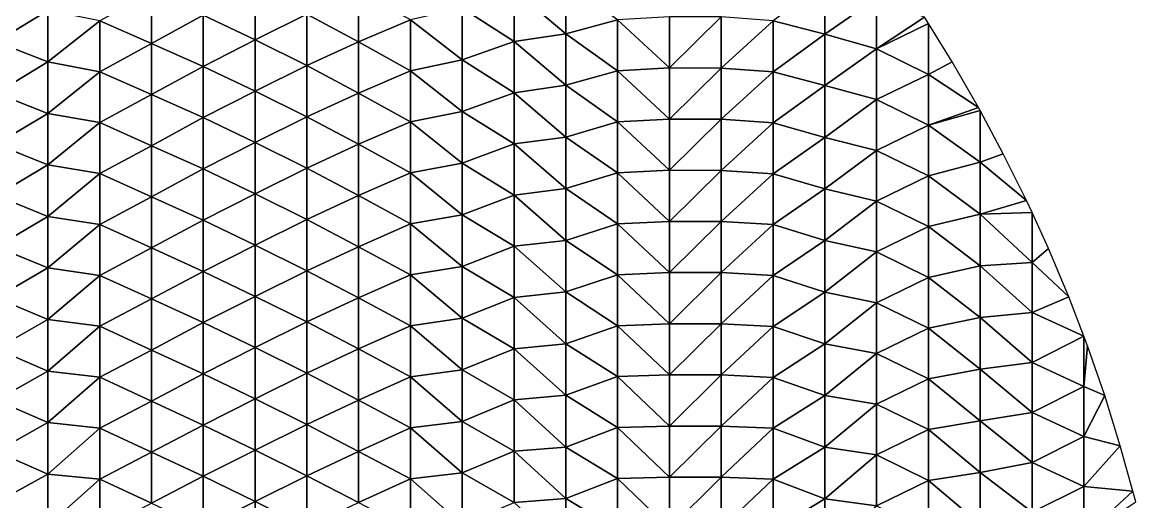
# Model space of a CAD drawing. Header units: inches. Extents: x -160 to 160, y -160 to 160.
# Drawn here: x 47.4 to 155, y 39.7 to 86 of the extents above; entities that cross this region are included whole.
import ezdxf

# ---------------------------------------------------------------- set-up
doc = ezdxf.new("R2010")
doc.units = ezdxf.units.IN
doc.header["$LTSCALE"] = 35.827254
doc.header["$MEASUREMENT"] = 0
doc.layers.add('1', color=7, linetype='CONTINUOUS')

msp = doc.modelspace()

# ---------------------------------------------------------------- linework, layer by layer
at = {"layer": '1', "linetype": 'CONTINUOUS'}
for points in [[(99.94, 84.91), (99.94, 89.91), (94.94, 89.11), (99.94, 84.91)], [(99.94, 84.91), (104.95, 86.26), (99.94, 89.91), (99.94, 84.91)], [(124.97, 84.88), (124.97, 89.87), (119.97, 86.14), (124.97, 84.88)], [(124.97, 84.88), (129.97, 88.36), (124.97, 89.87), (124.97, 84.88)], [(44.89, 84.11), (49.9, 87.16), (44.89, 89.06), (44.89, 84.11)], [(59.91, 83.96), (59.91, 88.9), (54.9, 86.16), (59.91, 83.96)], [(59.91, 83.96), (64.91, 86.71), (59.91, 88.9), (59.91, 83.96)], [(69.92, 84.32), (69.92, 89.28), (64.91, 86.71), (69.92, 84.32)], [(69.92, 84.32), (74.92, 86.8), (69.92, 89.28), (69.92, 84.32)], [(79.92, 84.11), (79.92, 89.06), (74.92, 86.8), (79.92, 84.11)], [(79.92, 84.11), (84.93, 86.25), (79.92, 89.06), (79.92, 84.11)], [(94.94, 84.16), (94.94, 89.11), (89.94, 87.38), (94.94, 84.16)], [(94.94, 84.16), (99.94, 84.91), (94.94, 89.11), (94.94, 84.16)], [(129.97, 83.45), (129.97, 88.36), (124.97, 84.88), (129.97, 83.45)], [(129.97, 83.45), (134.6, 86.5), (129.97, 88.36), (129.97, 83.45)], [(49.9, 82.18), (49.9, 87.16), (44.89, 84.11), (49.9, 82.18)], [(49.9, 82.18), (54.9, 86.16), (49.9, 87.16), (49.9, 82.18)], [(89.94, 82.39), (89.94, 87.38), (84.93, 86.25), (89.94, 82.39)], [(89.94, 82.39), (94.94, 84.16), (89.94, 87.38), (89.94, 82.39)], [(54.9, 81.24), (54.9, 86.16), (49.9, 82.18), (54.9, 81.24)], [(54.9, 81.24), (59.91, 83.96), (54.9, 86.16), (54.9, 81.24)], [(64.91, 81.75), (64.91, 86.71), (59.91, 83.96), (64.91, 81.75)], [(64.91, 81.75), (69.92, 84.32), (64.91, 86.71), (64.91, 81.75)], [(74.92, 81.84), (74.92, 86.8), (69.92, 84.32), (74.92, 81.84)], [(74.92, 81.84), (79.92, 84.11), (74.92, 86.8), (74.92, 81.84)], [(84.93, 81.32), (84.93, 86.25), (79.92, 84.11), (84.93, 81.32)], [(84.93, 81.32), (89.94, 82.39), (84.93, 86.25), (84.93, 81.32)], [(104.95, 81.33), (104.95, 86.26), (99.94, 84.91), (104.95, 81.33)], [(109.95, 81.6), (109.95, 86.55), (104.95, 86.26), (109.95, 81.6)], [(104.95, 81.33), (109.95, 81.6), (104.95, 86.26), (104.95, 81.33)], [(109.95, 81.6), (114.96, 86.53), (109.95, 86.55), (109.95, 81.6)], [(114.96, 81.59), (114.96, 86.53), (109.95, 81.6), (114.96, 81.59)], [(114.96, 81.59), (119.97, 86.14), (114.96, 86.53), (114.96, 81.59)], [(119.97, 81.22), (119.97, 86.14), (114.96, 81.59), (119.97, 81.22)], [(119.97, 81.22), (124.97, 84.88), (119.97, 86.14), (119.97, 81.22)], [(134.99, 85.9), (134.6, 86.5), (129.97, 83.45), (134.99, 85.9)], [(134.98, 80.98), (134.99, 85.9), (129.97, 83.45), (134.98, 80.98)], [(134.99, 85.9), (134.98, 80.98), (137.28, 82.19), (134.99, 85.9)], [(44.89, 79.17), (49.9, 82.18), (44.89, 84.11), (44.89, 79.17)], [(59.91, 79.02), (59.91, 83.96), (54.9, 81.24), (59.91, 79.02)], [(59.91, 79.02), (64.91, 81.75), (59.91, 83.96), (59.91, 79.02)], [(69.92, 79.36), (69.92, 84.32), (64.91, 81.75), (69.92, 79.36)], [(69.92, 79.36), (74.92, 81.84), (69.92, 84.32), (69.92, 79.36)], [(79.92, 79.17), (79.92, 84.11), (74.92, 81.84), (79.92, 79.17)], [(79.92, 79.17), (84.93, 81.32), (79.92, 84.11), (79.92, 79.17)], [(94.94, 79.21), (94.94, 84.16), (89.94, 82.39), (94.94, 79.21)], [(99.94, 79.92), (99.94, 84.91), (94.94, 84.16), (99.94, 79.92)], [(94.94, 79.21), (99.94, 79.92), (94.94, 84.16), (94.94, 79.21)], [(99.94, 79.92), (104.95, 81.33), (99.94, 84.91), (99.94, 79.92)], [(124.97, 79.89), (124.97, 84.88), (119.97, 81.22), (124.97, 79.89)], [(124.97, 79.89), (129.97, 83.45), (124.97, 84.88), (124.97, 79.89)], [(129.97, 78.54), (129.97, 83.45), (124.97, 79.89), (129.97, 78.54)], [(129.97, 78.54), (134.98, 80.98), (129.97, 83.45), (129.97, 78.54)], [(49.9, 77.2), (49.9, 82.18), (44.89, 79.17), (49.9, 77.2)], [(49.9, 77.2), (54.9, 81.24), (49.9, 82.18), (49.9, 77.2)], [(74.92, 76.88), (74.92, 81.84), (69.92, 79.36), (74.92, 76.88)], [(74.92, 76.88), (79.92, 79.17), (74.92, 81.84), (74.92, 76.88)], [(89.94, 77.39), (89.94, 82.39), (84.93, 81.32), (89.94, 77.39)], [(89.94, 77.39), (94.94, 79.21), (89.94, 82.39), (89.94, 77.39)], [(134.98, 80.98), (139.82, 77.79), (137.28, 82.19), (134.98, 80.98)], [(54.9, 76.32), (54.9, 81.24), (49.9, 77.2), (54.9, 76.32)], [(54.9, 76.32), (59.91, 79.02), (54.9, 81.24), (54.9, 76.32)], [(64.91, 76.8), (64.91, 81.75), (59.91, 79.02), (64.91, 76.8)], [(64.91, 76.8), (69.92, 79.36), (64.91, 81.75), (64.91, 76.8)], [(84.93, 76.39), (84.93, 81.32), (79.92, 79.17), (84.93, 76.39)], [(84.93, 76.39), (89.94, 77.39), (84.93, 81.32), (84.93, 76.39)], [(104.95, 76.4), (104.95, 81.33), (99.94, 79.92), (104.95, 76.4)], [(109.95, 76.66), (109.95, 81.6), (104.95, 81.33), (109.95, 76.66)], [(104.95, 76.4), (109.95, 76.66), (104.95, 81.33), (104.95, 76.4)], [(109.95, 76.66), (114.96, 81.59), (109.95, 81.6), (109.95, 76.66)], [(114.96, 76.65), (114.96, 81.59), (109.95, 76.66), (114.96, 76.65)], [(114.96, 76.65), (119.97, 81.22), (114.96, 81.59), (114.96, 76.65)], [(119.97, 76.29), (119.97, 81.22), (114.96, 76.65), (119.97, 76.29)], [(119.97, 76.29), (124.97, 79.89), (119.97, 81.22), (119.97, 76.29)], [(134.98, 76.07), (134.98, 80.98), (129.97, 78.54), (134.98, 76.07)], [(134.98, 76.07), (139.82, 77.79), (134.98, 80.98), (134.98, 76.07)], [(99.94, 74.92), (99.94, 79.92), (94.94, 79.21), (99.94, 74.92)], [(99.94, 74.92), (104.95, 76.4), (99.94, 79.92), (99.94, 74.92)], [(124.97, 74.89), (124.97, 79.89), (119.97, 76.29), (124.97, 74.89)], [(124.97, 74.89), (129.97, 78.54), (124.97, 79.89), (124.97, 74.89)], [(44.89, 74.22), (49.9, 77.2), (44.89, 79.17), (44.89, 74.22)], [(59.91, 74.08), (59.91, 79.02), (54.9, 76.32), (59.91, 74.08)], [(59.91, 74.08), (64.91, 76.8), (59.91, 79.02), (59.91, 74.08)], [(69.92, 74.4), (69.92, 79.36), (64.91, 76.8), (69.92, 74.4)], [(69.92, 74.4), (74.92, 76.88), (69.92, 79.36), (69.92, 74.4)], [(79.92, 74.22), (79.92, 79.17), (74.92, 76.88), (79.92, 74.22)], [(79.92, 74.22), (84.93, 76.39), (79.92, 79.17), (79.92, 74.22)], [(94.94, 74.26), (94.94, 79.21), (89.94, 77.39), (94.94, 74.26)], [(94.94, 74.26), (99.94, 74.92), (94.94, 79.21), (94.94, 74.26)], [(129.97, 73.63), (129.97, 78.54), (124.97, 74.89), (129.97, 73.63)], [(129.97, 73.63), (134.98, 76.07), (129.97, 78.54), (129.97, 73.63)], [(139.99, 77.48), (139.82, 77.79), (134.98, 76.07), (139.99, 77.48)], [(139.99, 72.48), (139.99, 77.48), (134.98, 76.07), (139.99, 72.48)], [(139.99, 77.48), (139.99, 72.48), (142.21, 73.31), (139.99, 77.48)], [(49.9, 72.22), (49.9, 77.2), (44.89, 74.22), (49.9, 72.22)], [(49.9, 72.22), (54.9, 76.32), (49.9, 77.2), (49.9, 72.22)], [(64.91, 71.84), (64.91, 76.8), (59.91, 74.08), (64.91, 71.84)], [(64.91, 71.84), (69.92, 74.4), (64.91, 76.8), (64.91, 71.84)], [(74.92, 71.92), (74.92, 76.88), (69.92, 74.4), (74.92, 71.92)], [(74.92, 71.92), (79.92, 74.22), (74.92, 76.88), (74.92, 71.92)], [(84.93, 71.46), (84.93, 76.39), (79.92, 74.22), (84.93, 71.46)], [(89.94, 72.4), (89.94, 77.39), (84.93, 76.39), (89.94, 72.4)], [(84.93, 71.46), (89.94, 72.4), (84.93, 76.39), (84.93, 71.46)], [(89.94, 72.4), (94.94, 74.26), (89.94, 77.39), (89.94, 72.4)], [(104.95, 71.47), (104.95, 76.4), (99.94, 74.92), (104.95, 71.47)], [(109.95, 71.71), (109.95, 76.66), (104.95, 76.4), (109.95, 71.71)], [(104.95, 71.47), (109.95, 71.71), (104.95, 76.4), (104.95, 71.47)], [(109.95, 71.71), (114.96, 76.65), (109.95, 76.66), (109.95, 71.71)], [(114.96, 71.7), (114.96, 76.65), (109.95, 71.71), (114.96, 71.7)], [(114.96, 71.7), (119.97, 76.29), (114.96, 76.65), (114.96, 71.7)], [(54.9, 71.39), (54.9, 76.32), (49.9, 72.22), (54.9, 71.39)], [(54.9, 71.39), (59.91, 74.08), (54.9, 76.32), (54.9, 71.39)], [(119.97, 71.37), (119.97, 76.29), (114.96, 71.7), (119.97, 71.37)], [(119.97, 71.37), (124.97, 74.89), (119.97, 76.29), (119.97, 71.37)], [(134.98, 71.17), (134.98, 76.07), (129.97, 73.63), (134.98, 71.17)], [(134.98, 71.17), (139.99, 72.48), (134.98, 76.07), (134.98, 71.17)], [(69.92, 69.44), (69.92, 74.4), (64.91, 71.84), (69.92, 69.44)], [(69.92, 69.44), (74.92, 71.92), (69.92, 74.4), (69.92, 69.44)], [(94.94, 69.31), (94.94, 74.26), (89.94, 72.4), (94.94, 69.31)], [(99.94, 69.93), (99.94, 74.92), (94.94, 74.26), (99.94, 69.93)], [(94.94, 69.31), (99.94, 69.93), (94.94, 74.26), (94.94, 69.31)], [(99.94, 69.93), (104.95, 71.47), (99.94, 74.92), (99.94, 69.93)], [(124.97, 69.9), (124.97, 74.89), (119.97, 71.37), (124.97, 69.9)], [(124.97, 69.9), (129.97, 73.63), (124.97, 74.89), (124.97, 69.9)], [(44.89, 69.27), (49.9, 72.22), (44.89, 74.22), (44.89, 69.27)], [(59.91, 69.14), (59.91, 74.08), (54.9, 71.39), (59.91, 69.14)], [(59.91, 69.14), (64.91, 71.84), (59.91, 74.08), (59.91, 69.14)], [(79.92, 69.27), (79.92, 74.22), (74.92, 71.92), (79.92, 69.27)], [(79.92, 69.27), (84.93, 71.46), (79.92, 74.22), (79.92, 69.27)], [(129.97, 68.72), (129.97, 73.63), (124.97, 69.9), (129.97, 68.72)], [(129.97, 68.72), (134.98, 71.17), (129.97, 73.63), (129.97, 68.72)], [(139.99, 72.48), (144.47, 68.77), (142.21, 73.31), (139.99, 72.48)], [(49.9, 67.24), (49.9, 72.22), (44.89, 69.27), (49.9, 67.24)], [(49.9, 67.24), (54.9, 71.39), (49.9, 72.22), (49.9, 67.24)], [(89.94, 67.41), (89.94, 72.4), (84.93, 71.46), (89.94, 67.41)], [(89.94, 67.41), (94.94, 69.31), (89.94, 72.4), (89.94, 67.41)], [(139.99, 67.48), (139.99, 72.48), (134.98, 71.17), (139.99, 67.48)], [(139.99, 67.48), (144.47, 68.77), (139.99, 72.48), (139.99, 67.48)], [(54.9, 66.47), (54.9, 71.39), (49.9, 67.24), (54.9, 66.47)], [(54.9, 66.47), (59.91, 69.14), (54.9, 71.39), (54.9, 66.47)], [(64.91, 66.89), (64.91, 71.84), (59.91, 69.14), (64.91, 66.89)], [(64.91, 66.89), (69.92, 69.44), (64.91, 71.84), (64.91, 66.89)], [(74.92, 66.96), (74.92, 71.92), (69.92, 69.44), (74.92, 66.96)], [(74.92, 66.96), (79.92, 69.27), (74.92, 71.92), (74.92, 66.96)], [(84.93, 66.53), (84.93, 71.46), (79.92, 69.27), (84.93, 66.53)], [(84.93, 66.53), (89.94, 67.41), (84.93, 71.46), (84.93, 66.53)], [(104.95, 66.54), (104.95, 71.47), (99.94, 69.93), (104.95, 66.54)], [(109.95, 66.76), (109.95, 71.71), (104.95, 71.47), (109.95, 66.76)], [(104.95, 66.54), (109.95, 66.76), (104.95, 71.47), (104.95, 66.54)], [(109.95, 66.76), (114.96, 71.7), (109.95, 71.71), (109.95, 66.76)], [(114.96, 66.76), (114.96, 71.7), (109.95, 66.76), (114.96, 66.76)], [(114.96, 66.76), (119.97, 71.37), (114.96, 71.7), (114.96, 66.76)], [(119.97, 66.45), (119.97, 71.37), (114.96, 66.76), (119.97, 66.45)], [(119.97, 66.45), (124.97, 69.9), (119.97, 71.37), (119.97, 66.45)], [(134.98, 66.26), (134.98, 71.17), (129.97, 68.72), (134.98, 66.26)], [(134.98, 66.26), (139.99, 67.48), (134.98, 71.17), (134.98, 66.26)], [(44.89, 64.32), (49.9, 67.24), (44.89, 69.27), (44.89, 64.32)], [(59.91, 64.21), (59.91, 69.14), (54.9, 66.47), (59.91, 64.21)], [(59.91, 64.21), (64.91, 66.89), (59.91, 69.14), (59.91, 64.21)], [(69.92, 64.48), (69.92, 69.44), (64.91, 66.89), (69.92, 64.48)], [(69.92, 64.48), (74.92, 66.96), (69.92, 69.44), (69.92, 64.48)], [(79.92, 64.32), (79.92, 69.27), (74.92, 66.96), (79.92, 64.32)], [(79.92, 64.32), (84.93, 66.53), (79.92, 69.27), (79.92, 64.32)], [(94.94, 64.36), (94.94, 69.31), (89.94, 67.41), (94.94, 64.36)], [(99.94, 64.93), (99.94, 69.93), (94.94, 69.31), (99.94, 64.93)], [(94.94, 64.36), (99.94, 64.93), (94.94, 69.31), (94.94, 64.36)], [(99.94, 64.93), (104.95, 66.54), (99.94, 69.93), (99.94, 64.93)], [(124.97, 64.91), (124.97, 69.9), (119.97, 66.45), (124.97, 64.91)], [(124.97, 64.91), (129.97, 68.72), (124.97, 69.9), (124.97, 64.91)], [(129.97, 63.81), (129.97, 68.72), (124.97, 64.91), (129.97, 63.81)], [(129.97, 63.81), (134.98, 66.26), (129.97, 68.72), (129.97, 63.81)], [(145, 67.63), (144.47, 68.77), (139.99, 67.48), (145, 67.63)], [(49.9, 62.26), (49.9, 67.24), (44.89, 64.32), (49.9, 62.26)], [(49.9, 62.26), (54.9, 66.47), (49.9, 67.24), (49.9, 62.26)], [(64.91, 61.93), (64.91, 66.89), (59.91, 64.21), (64.91, 61.93)], [(64.91, 61.93), (69.92, 64.48), (64.91, 66.89), (64.91, 61.93)], [(74.92, 62), (74.92, 66.96), (69.92, 64.48), (74.92, 62)], [(74.92, 62), (79.92, 64.32), (74.92, 66.96), (74.92, 62)], [(89.94, 62.41), (89.94, 67.41), (84.93, 66.53), (89.94, 62.41)], [(89.94, 62.41), (94.94, 64.36), (89.94, 67.41), (89.94, 62.41)], [(109.95, 61.82), (109.95, 66.76), (104.95, 66.54), (109.95, 61.82)], [(114.96, 61.81), (114.96, 66.76), (109.95, 61.82), (114.96, 61.81)], [(109.95, 61.82), (114.96, 66.76), (109.95, 66.76), (109.95, 61.82)], [(114.96, 61.81), (119.97, 66.45), (114.96, 66.76), (114.96, 61.81)], [(139.99, 62.48), (139.99, 67.48), (134.98, 66.26), (139.99, 62.48)], [(144.99, 62.79), (145, 67.63), (139.99, 67.48), (144.99, 62.79)], [(139.99, 62.48), (144.99, 62.79), (139.99, 67.48), (139.99, 62.48)], [(145, 67.63), (144.99, 62.79), (146.58, 64.15), (145, 67.63)], [(54.9, 61.55), (54.9, 66.47), (49.9, 62.26), (54.9, 61.55)], [(54.9, 61.55), (59.91, 64.21), (54.9, 66.47), (54.9, 61.55)], [(84.93, 61.61), (84.93, 66.53), (79.92, 64.32), (84.93, 61.61)], [(84.93, 61.61), (89.94, 62.41), (84.93, 66.53), (84.93, 61.61)], [(104.95, 61.61), (104.95, 66.54), (99.94, 64.93), (104.95, 61.61)], [(104.95, 61.61), (109.95, 61.82), (104.95, 66.54), (104.95, 61.61)], [(119.97, 61.53), (119.97, 66.45), (114.96, 61.81), (119.97, 61.53)], [(119.97, 61.53), (124.97, 64.91), (119.97, 66.45), (119.97, 61.53)], [(134.98, 61.35), (134.98, 66.26), (129.97, 63.81), (134.98, 61.35)], [(134.98, 61.35), (139.99, 62.48), (134.98, 66.26), (134.98, 61.35)], [(99.94, 59.94), (99.94, 64.93), (94.94, 64.36), (99.94, 59.94)], [(99.94, 59.94), (104.95, 61.61), (99.94, 64.93), (99.94, 59.94)], [(124.97, 59.92), (124.97, 64.91), (119.97, 61.53), (124.97, 59.92)], [(124.97, 59.92), (129.97, 63.81), (124.97, 64.91), (124.97, 59.92)], [(44.89, 59.37), (49.9, 62.26), (44.89, 64.32), (44.89, 59.37)], [(59.91, 59.27), (59.91, 64.21), (54.9, 61.55), (59.91, 59.27)], [(59.91, 59.27), (64.91, 61.93), (59.91, 64.21), (59.91, 59.27)], [(69.92, 59.52), (69.92, 64.48), (64.91, 61.93), (69.92, 59.52)], [(69.92, 59.52), (74.92, 62), (69.92, 64.48), (69.92, 59.52)], [(79.92, 59.37), (79.92, 64.32), (74.92, 62), (79.92, 59.37)], [(79.92, 59.37), (84.93, 61.61), (79.92, 64.32), (79.92, 59.37)], [(94.94, 59.41), (94.94, 64.36), (89.94, 62.41), (94.94, 59.41)], [(94.94, 59.41), (99.94, 59.94), (94.94, 64.36), (94.94, 59.41)], [(129.97, 58.9), (129.97, 63.81), (124.97, 59.92), (129.97, 58.9)], [(129.97, 58.9), (134.98, 61.35), (129.97, 63.81), (129.97, 58.9)], [(144.99, 62.79), (148.54, 59.46), (146.58, 64.15), (144.99, 62.79)], [(89.94, 57.42), (89.94, 62.41), (84.93, 61.61), (89.94, 57.42)], [(89.94, 57.42), (94.94, 59.41), (89.94, 62.41), (89.94, 57.42)], [(139.99, 57.48), (139.99, 62.48), (134.98, 61.35), (139.99, 57.48)], [(144.99, 57.96), (144.99, 62.79), (139.99, 62.48), (144.99, 57.96)], [(139.99, 57.48), (144.99, 57.96), (139.99, 62.48), (139.99, 57.48)], [(144.99, 57.96), (148.54, 59.46), (144.99, 62.79), (144.99, 57.96)], [(49.9, 57.28), (49.9, 62.26), (44.89, 59.37), (49.9, 57.28)], [(49.9, 57.28), (54.9, 61.55), (49.9, 62.26), (49.9, 57.28)], [(54.9, 56.62), (54.9, 61.55), (49.9, 57.28), (54.9, 56.62)], [(54.9, 56.62), (59.91, 59.27), (54.9, 61.55), (54.9, 56.62)], [(64.91, 56.98), (64.91, 61.93), (59.91, 59.27), (64.91, 56.98)], [(64.91, 56.98), (69.92, 59.52), (64.91, 61.93), (64.91, 56.98)], [(74.92, 57.04), (74.92, 62), (69.92, 59.52), (74.92, 57.04)], [(74.92, 57.04), (79.92, 59.37), (74.92, 62), (74.92, 57.04)], [(84.93, 56.68), (84.93, 61.61), (79.92, 59.37), (84.93, 56.68)], [(84.93, 56.68), (89.94, 57.42), (84.93, 61.61), (84.93, 56.68)], [(104.95, 56.68), (104.95, 61.61), (99.94, 59.94), (104.95, 56.68)], [(109.95, 56.87), (109.95, 61.82), (104.95, 61.61), (109.95, 56.87)], [(104.95, 56.68), (109.95, 56.87), (104.95, 61.61), (104.95, 56.68)], [(109.95, 56.87), (114.96, 61.81), (109.95, 61.82), (109.95, 56.87)], [(114.96, 56.87), (114.96, 61.81), (109.95, 56.87), (114.96, 56.87)], [(114.96, 56.87), (119.97, 61.53), (114.96, 61.81), (114.96, 56.87)], [(119.97, 56.61), (119.97, 61.53), (114.96, 56.87), (119.97, 56.61)], [(119.97, 56.61), (124.97, 59.92), (119.97, 61.53), (119.97, 56.61)], [(134.98, 56.44), (134.98, 61.35), (129.97, 58.9), (134.98, 56.44)], [(134.98, 56.44), (139.99, 57.48), (134.98, 61.35), (134.98, 56.44)], [(44.89, 54.43), (49.9, 57.28), (44.89, 59.37), (44.89, 54.43)], [(59.91, 54.33), (59.91, 59.27), (54.9, 56.62), (59.91, 54.33)], [(59.91, 54.33), (64.91, 56.98), (59.91, 59.27), (59.91, 54.33)], [(69.92, 54.56), (69.92, 59.52), (64.91, 56.98), (69.92, 54.56)], [(69.92, 54.56), (74.92, 57.04), (69.92, 59.52), (69.92, 54.56)], [(79.92, 54.43), (79.92, 59.37), (74.92, 57.04), (79.92, 54.43)], [(79.92, 54.43), (84.93, 56.68), (79.92, 59.37), (79.92, 54.43)], [(94.94, 54.46), (94.94, 59.41), (89.94, 57.42), (94.94, 54.46)], [(99.94, 54.94), (99.94, 59.94), (94.94, 59.41), (99.94, 54.94)], [(94.94, 54.46), (99.94, 54.94), (94.94, 59.41), (94.94, 54.46)], [(99.94, 54.94), (104.95, 56.68), (99.94, 59.94), (99.94, 54.94)], [(124.97, 54.92), (124.97, 59.92), (119.97, 56.61), (124.97, 54.92)], [(124.97, 54.92), (129.97, 58.9), (124.97, 59.92), (124.97, 54.92)], [(150.01, 55.66), (148.54, 59.46), (144.99, 57.96), (150.01, 55.66)], [(129.97, 54), (129.97, 58.9), (124.97, 54.92), (129.97, 54)], [(129.97, 54), (134.98, 56.44), (129.97, 58.9), (129.97, 54)], [(49.9, 52.3), (49.9, 57.28), (44.89, 54.43), (49.9, 52.3)], [(49.9, 52.3), (54.9, 56.62), (49.9, 57.28), (49.9, 52.3)], [(74.92, 52.08), (74.92, 57.04), (69.92, 54.56), (74.92, 52.08)], [(74.92, 52.08), (79.92, 54.43), (74.92, 57.04), (74.92, 52.08)], [(89.94, 52.43), (89.94, 57.42), (84.93, 56.68), (89.94, 52.43)], [(89.94, 52.43), (94.94, 54.46), (89.94, 57.42), (89.94, 52.43)], [(139.99, 52.48), (139.99, 57.48), (134.98, 56.44), (139.99, 52.48)], [(144.99, 53.13), (144.99, 57.96), (139.99, 57.48), (144.99, 53.13)], [(139.99, 52.48), (144.99, 53.13), (139.99, 57.48), (139.99, 52.48)], [(144.99, 53.13), (150.01, 55.66), (144.99, 57.96), (144.99, 53.13)], [(54.9, 51.7), (54.9, 56.62), (49.9, 52.3), (54.9, 51.7)], [(54.9, 51.7), (59.91, 54.33), (54.9, 56.62), (54.9, 51.7)], [(64.91, 52.02), (64.91, 56.98), (59.91, 54.33), (64.91, 52.02)], [(64.91, 52.02), (69.92, 54.56), (64.91, 56.98), (64.91, 52.02)], [(84.93, 51.75), (84.93, 56.68), (79.92, 54.43), (84.93, 51.75)], [(84.93, 51.75), (89.94, 52.43), (84.93, 56.68), (84.93, 51.75)], [(104.95, 51.76), (104.95, 56.68), (99.94, 54.94), (104.95, 51.76)], [(109.95, 51.93), (109.95, 56.87), (104.95, 56.68), (109.95, 51.93)], [(104.95, 51.76), (109.95, 51.93), (104.95, 56.68), (104.95, 51.76)], [(114.96, 51.92), (114.96, 56.87), (109.95, 51.93), (114.96, 51.92)], [(109.95, 51.93), (114.96, 56.87), (109.95, 56.87), (109.95, 51.93)], [(114.96, 51.92), (119.97, 56.61), (114.96, 56.87), (114.96, 51.92)], [(119.97, 51.68), (119.97, 56.61), (114.96, 51.92), (119.97, 51.68)], [(119.97, 51.68), (124.97, 54.92), (119.97, 56.61), (119.97, 51.68)], [(134.98, 51.53), (134.98, 56.44), (129.97, 54), (134.98, 51.53)], [(134.98, 51.53), (139.99, 52.48), (134.98, 56.44), (134.98, 51.53)], [(99.94, 49.95), (99.94, 54.94), (94.94, 54.46), (99.94, 49.95)], [(99.94, 49.95), (104.95, 51.76), (99.94, 54.94), (99.94, 49.95)], [(124.97, 49.93), (124.97, 54.92), (119.97, 51.68), (124.97, 49.93)], [(124.97, 49.93), (129.97, 54), (124.97, 54.92), (124.97, 49.93)], [(150, 50.81), (150.01, 55.66), (144.99, 53.13), (150, 50.81)], [(150.01, 55.66), (150, 50.81), (150.35, 54.72), (150.01, 55.66)], [(44.89, 49.48), (49.9, 52.3), (44.89, 54.43), (44.89, 49.48)], [(59.91, 49.39), (59.91, 54.33), (54.9, 51.7), (59.91, 49.39)], [(59.91, 49.39), (64.91, 52.02), (59.91, 54.33), (59.91, 49.39)], [(69.92, 49.6), (69.92, 54.56), (64.91, 52.02), (69.92, 49.6)], [(69.92, 49.6), (74.92, 52.08), (69.92, 54.56), (69.92, 49.6)], [(79.92, 49.48), (79.92, 54.43), (74.92, 52.08), (79.92, 49.48)], [(79.92, 49.48), (84.93, 51.75), (79.92, 54.43), (79.92, 49.48)], [(94.94, 49.5), (94.94, 54.46), (89.94, 52.43), (94.94, 49.5)], [(94.94, 49.5), (99.94, 49.95), (94.94, 54.46), (94.94, 49.5)], [(129.97, 49.09), (129.97, 54), (124.97, 49.93), (129.97, 49.09)], [(129.97, 49.09), (134.98, 51.53), (129.97, 54), (129.97, 49.09)], [(150.35, 54.72), (150, 50.81), (152.01, 49.93), (150.35, 54.72)], [(144.99, 48.3), (144.99, 53.13), (139.99, 52.48), (144.99, 48.3)], [(144.99, 48.3), (150, 50.81), (144.99, 53.13), (144.99, 48.3)], [(49.9, 47.32), (49.9, 52.3), (44.89, 49.48), (49.9, 47.32)], [(49.9, 47.32), (54.9, 51.7), (49.9, 52.3), (49.9, 47.32)], [(54.9, 46.77), (54.9, 51.7), (49.9, 47.32), (54.9, 46.77)], [(54.9, 46.77), (59.91, 49.39), (54.9, 51.7), (54.9, 46.77)], [(64.91, 47.07), (64.91, 52.02), (59.91, 49.39), (64.91, 47.07)], [(64.91, 47.07), (69.92, 49.6), (64.91, 52.02), (64.91, 47.07)], [(74.92, 47.12), (74.92, 52.08), (69.92, 49.6), (74.92, 47.12)], [(74.92, 47.12), (79.92, 49.48), (74.92, 52.08), (74.92, 47.12)], [(84.93, 46.82), (84.93, 51.75), (79.92, 49.48), (84.93, 46.82)], [(89.94, 47.43), (89.94, 52.43), (84.93, 51.75), (89.94, 47.43)], [(84.93, 46.82), (89.94, 47.43), (84.93, 51.75), (84.93, 46.82)], [(89.94, 47.43), (94.94, 49.5), (89.94, 52.43), (89.94, 47.43)], [(104.95, 46.83), (104.95, 51.76), (99.94, 49.95), (104.95, 46.83)], [(109.95, 46.98), (109.95, 51.93), (104.95, 51.76), (109.95, 46.98)], [(104.95, 46.83), (109.95, 46.98), (104.95, 51.76), (104.95, 46.83)], [(109.95, 46.98), (114.96, 51.92), (109.95, 51.93), (109.95, 46.98)], [(114.96, 46.98), (114.96, 51.92), (109.95, 46.98), (114.96, 46.98)], [(114.96, 46.98), (119.97, 51.68), (114.96, 51.92), (114.96, 46.98)], [(119.97, 46.76), (119.97, 51.68), (114.96, 46.98), (119.97, 46.76)], [(119.97, 46.76), (124.97, 49.93), (119.97, 51.68), (119.97, 46.76)], [(139.99, 47.48), (139.99, 52.48), (134.98, 51.53), (139.99, 47.48)], [(139.99, 47.48), (144.99, 48.3), (139.99, 52.48), (139.99, 47.48)], [(134.98, 46.63), (134.98, 51.53), (129.97, 49.09), (134.98, 46.63)], [(134.98, 46.63), (139.99, 47.48), (134.98, 51.53), (134.98, 46.63)], [(150, 45.98), (150, 50.81), (144.99, 48.3), (150, 45.98)], [(150, 50.81), (150, 45.98), (152.01, 49.93), (150, 50.81)], [(69.92, 44.64), (69.92, 49.6), (64.91, 47.07), (69.92, 44.64)], [(69.92, 44.64), (74.92, 47.12), (69.92, 49.6), (69.92, 44.64)], [(94.94, 44.55), (94.94, 49.5), (89.94, 47.43), (94.94, 44.55)], [(99.94, 44.95), (99.94, 49.95), (94.94, 49.5), (99.94, 44.95)], [(94.94, 44.55), (99.94, 44.95), (94.94, 49.5), (94.94, 44.55)], [(99.94, 44.95), (104.95, 46.83), (99.94, 49.95), (99.94, 44.95)], [(124.97, 44.94), (124.97, 49.93), (119.97, 46.76), (124.97, 44.94)], [(124.97, 44.94), (129.97, 49.09), (124.97, 49.93), (124.97, 44.94)], [(152.01, 49.93), (150, 45.98), (153.52, 45.08), (152.01, 49.93)], [(44.89, 44.53), (49.9, 47.32), (44.89, 49.48), (44.89, 44.53)], [(59.91, 44.45), (59.91, 49.39), (54.9, 46.77), (59.91, 44.45)], [(59.91, 44.45), (64.91, 47.07), (59.91, 49.39), (59.91, 44.45)], [(79.92, 44.53), (79.92, 49.48), (74.92, 47.12), (79.92, 44.53)], [(79.92, 44.53), (84.93, 46.82), (79.92, 49.48), (79.92, 44.53)], [(129.97, 44.18), (129.97, 49.09), (124.97, 44.94), (129.97, 44.18)], [(129.97, 44.18), (134.98, 46.63), (129.97, 49.09), (129.97, 44.18)], [(89.94, 42.44), (89.94, 47.43), (84.93, 46.82), (89.94, 42.44)], [(89.94, 42.44), (94.94, 44.55), (89.94, 47.43), (89.94, 42.44)], [(139.99, 42.49), (139.99, 47.48), (134.98, 46.63), (139.99, 42.49)], [(144.99, 43.47), (144.99, 48.3), (139.99, 47.48), (144.99, 43.47)], [(139.99, 42.49), (144.99, 43.47), (139.99, 47.48), (139.99, 42.49)], [(144.99, 43.47), (150, 45.98), (144.99, 48.3), (144.99, 43.47)], [(49.9, 42.34), (49.9, 47.32), (44.89, 44.53), (49.9, 42.34)], [(49.9, 42.34), (54.9, 46.77), (49.9, 47.32), (49.9, 42.34)], [(54.9, 41.85), (54.9, 46.77), (49.9, 42.34), (54.9, 41.85)], [(54.9, 41.85), (59.91, 44.45), (54.9, 46.77), (54.9, 41.85)], [(64.91, 42.12), (64.91, 47.07), (59.91, 44.45), (64.91, 42.12)], [(64.91, 42.12), (69.92, 44.64), (64.91, 47.07), (64.91, 42.12)], [(74.92, 42.16), (74.92, 47.12), (69.92, 44.64), (74.92, 42.16)], [(74.92, 42.16), (79.92, 44.53), (74.92, 47.12), (74.92, 42.16)], [(84.93, 41.89), (84.93, 46.82), (79.92, 44.53), (84.93, 41.89)], [(84.93, 41.89), (89.94, 42.44), (84.93, 46.82), (84.93, 41.89)], [(104.95, 41.9), (104.95, 46.83), (99.94, 44.95), (104.95, 41.9)], [(109.95, 42.04), (109.95, 46.98), (104.95, 46.83), (109.95, 42.04)], [(104.95, 41.9), (109.95, 42.04), (104.95, 46.83), (104.95, 41.9)], [(114.96, 42.03), (114.96, 46.98), (109.95, 42.04), (114.96, 42.03)], [(109.95, 42.04), (114.96, 46.98), (109.95, 46.98), (109.95, 42.04)], [(114.96, 42.03), (119.97, 46.76), (114.96, 46.98), (114.96, 42.03)], [(119.97, 41.84), (119.97, 46.76), (114.96, 42.03), (119.97, 41.84)], [(119.97, 41.84), (124.97, 44.94), (119.97, 46.76), (119.97, 41.84)], [(134.98, 41.72), (134.98, 46.63), (129.97, 44.18), (134.98, 41.72)], [(134.98, 41.72), (139.99, 42.49), (134.98, 46.63), (134.98, 41.72)], [(150, 41.14), (150, 45.98), (144.99, 43.47), (150, 41.14)], [(150, 45.98), (150, 41.14), (153.52, 45.08), (150, 45.98)], [(44.89, 39.58), (49.9, 42.34), (44.89, 44.53), (44.89, 39.58)], [(59.91, 39.51), (59.91, 44.45), (54.9, 41.85), (59.91, 39.51)], [(59.91, 39.51), (64.91, 42.12), (59.91, 44.45), (59.91, 39.51)], [(69.92, 39.68), (69.92, 44.64), (64.91, 42.12), (69.92, 39.68)], [(69.92, 39.68), (74.92, 42.16), (69.92, 44.64), (69.92, 39.68)], [(79.92, 39.58), (79.92, 44.53), (74.92, 42.16), (79.92, 39.58)], [(79.92, 39.58), (84.93, 41.89), (79.92, 44.53), (79.92, 39.58)], [(94.94, 39.6), (94.94, 44.55), (89.94, 42.44), (94.94, 39.6)], [(99.94, 39.96), (99.94, 44.95), (94.94, 44.55), (99.94, 39.96)], [(94.94, 39.6), (99.94, 39.96), (94.94, 44.55), (94.94, 39.6)], [(99.94, 39.96), (104.95, 41.9), (99.94, 44.95), (99.94, 39.96)], [(124.97, 39.94), (124.97, 44.94), (119.97, 41.84), (124.97, 39.94)], [(124.97, 39.94), (129.97, 44.18), (124.97, 44.94), (124.97, 39.94)], [(129.97, 39.27), (129.97, 44.18), (124.97, 39.94), (129.97, 39.27)], [(129.97, 39.27), (134.98, 41.72), (129.97, 44.18), (129.97, 39.27)], [(150, 41.14), (154.74, 40.67), (153.52, 45.08), (150, 41.14)], [(144.99, 38.64), (144.99, 43.47), (139.99, 42.49), (144.99, 38.64)], [(144.99, 38.64), (150, 41.14), (144.99, 43.47), (144.99, 38.64)], [(49.9, 37.36), (49.9, 42.34), (44.89, 39.58), (49.9, 37.36)], [(49.9, 37.36), (54.9, 41.85), (49.9, 42.34), (49.9, 37.36)], [(64.91, 37.16), (64.91, 42.12), (59.91, 39.51), (64.91, 37.16)], [(64.91, 37.16), (69.92, 39.68), (64.91, 42.12), (64.91, 37.16)], [(74.92, 37.2), (74.92, 42.16), (69.92, 39.68), (74.92, 37.2)], [(74.92, 37.2), (79.92, 39.58), (74.92, 42.16), (74.92, 37.2)], [(89.94, 37.45), (89.94, 42.44), (84.93, 41.89), (89.94, 37.45)], [(89.94, 37.45), (94.94, 39.6), (89.94, 42.44), (89.94, 37.45)], [(109.95, 37.09), (109.95, 42.04), (104.95, 41.9), (109.95, 37.09)], [(109.95, 37.09), (114.96, 42.03), (109.95, 42.04), (109.95, 37.09)], [(114.96, 37.09), (114.96, 42.03), (109.95, 37.09), (114.96, 37.09)], [(114.96, 37.09), (119.97, 41.84), (114.96, 42.03), (114.96, 37.09)], [(139.99, 37.49), (139.99, 42.49), (134.98, 41.72), (139.99, 37.49)], [(139.99, 37.49), (144.99, 38.64), (139.99, 42.49), (139.99, 37.49)], [(54.9, 36.93), (54.9, 41.85), (49.9, 37.36), (54.9, 36.93)], [(54.9, 36.93), (59.91, 39.51), (54.9, 41.85), (54.9, 36.93)], [(84.93, 36.96), (84.93, 41.89), (79.92, 39.58), (84.93, 36.96)], [(84.93, 36.96), (89.94, 37.45), (84.93, 41.89), (84.93, 36.96)], [(104.95, 36.97), (104.95, 41.9), (99.94, 39.96), (104.95, 36.97)], [(104.95, 36.97), (109.95, 37.09), (104.95, 41.9), (104.95, 36.97)], [(119.97, 36.92), (119.97, 41.84), (114.96, 37.09), (119.97, 36.92)], [(119.97, 36.92), (124.97, 39.94), (119.97, 41.84), (119.97, 36.92)], [(134.98, 36.81), (134.98, 41.72), (129.97, 39.27), (134.98, 36.81)], [(134.98, 36.81), (139.99, 37.49), (134.98, 41.72), (134.98, 36.81)], [(150, 36.3), (150, 41.14), (144.99, 38.64), (150, 36.3)], [(150, 36.3), (154.74, 40.67), (150, 41.14), (150, 36.3)], [(99.94, 34.96), (99.94, 39.96), (94.94, 39.6), (99.94, 34.96)], [(99.94, 34.96), (104.95, 36.97), (99.94, 39.96), (99.94, 34.96)], [(124.97, 34.95), (124.97, 39.94), (119.97, 36.92), (124.97, 34.95)], [(124.97, 34.95), (129.97, 39.27), (124.97, 39.94), (124.97, 34.95)], [(155.01, 39.64), (154.74, 40.67), (150, 36.3), (155.01, 39.64)], [(69.92, 34.72), (69.92, 39.68), (64.91, 37.16), (69.92, 34.72)], [(69.92, 34.72), (74.92, 37.2), (69.92, 39.68), (69.92, 34.72)]]:
    msp.add_3dface(points, dxfattribs=at)

doc.saveas('drawing.dxf')
